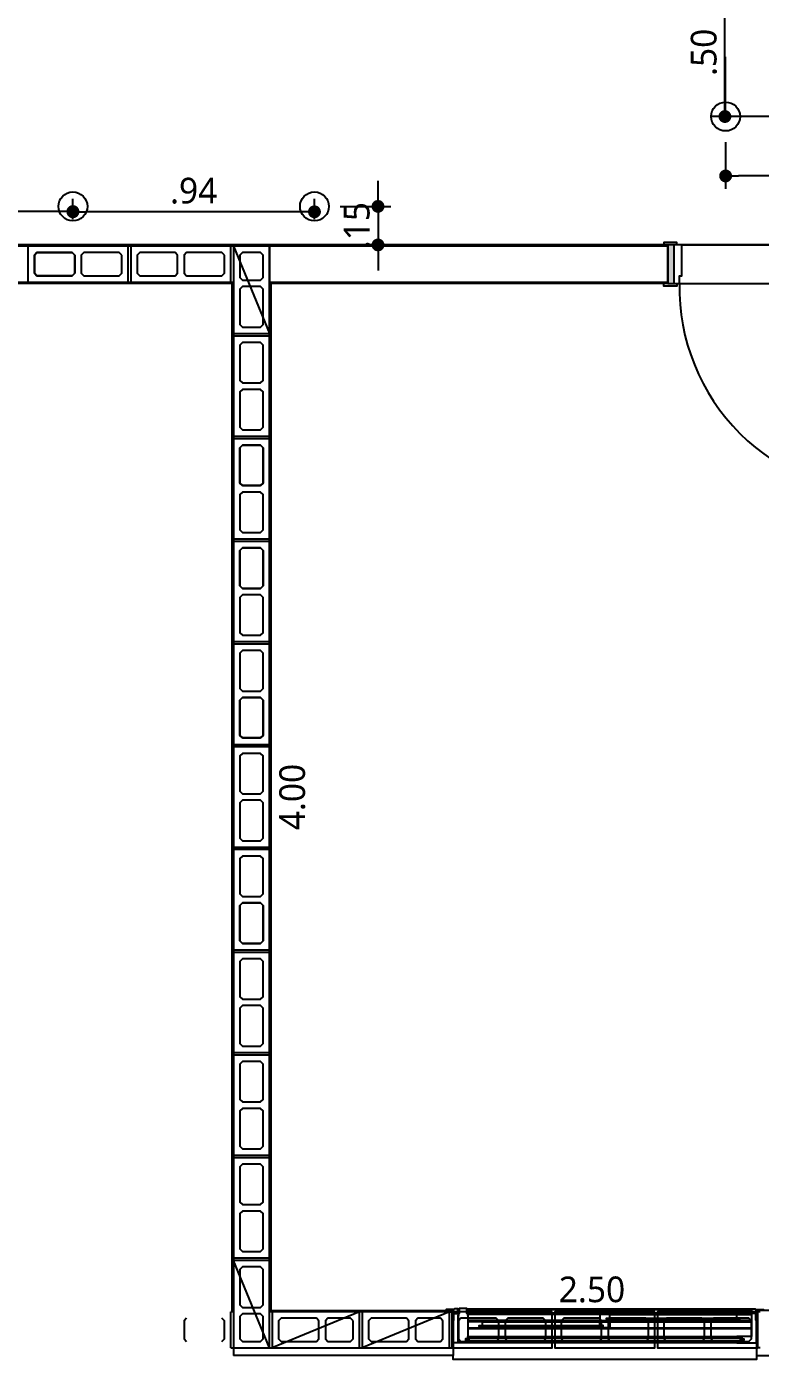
# Model space of a CAD drawing. Header units: millimetres. Extents: x -16.5 to 79.8, y -29.3 to 65.7.
# Drawn here: x 8.72 to 11.58, y -11.16 to -5.97 of the extents above; entities that cross this region are included whole.
import ezdxf

# ---------------------------------------------------------------- set-up
doc = ezdxf.new("R2010")
doc.units = ezdxf.units.MM
doc.header["$LTSCALE"] = 20
doc.header["$PDMODE"] = 35
doc.linetypes.add('HIDDEN', pattern=[0.375, 0.25, -0.125])
for name, color, linetype in [('00 - ARQ-STA - FOLHA', 5, 'Continuous'), ('ARQ-STA - COTAS_ALVENARIA', 1, 'Continuous'), ('ARQ-STA - JANELAS', 4, 'Continuous'), ('ARQ-STA - PORTAS', 4, 'Continuous'), ('ARQ-STA - REVESTIMENTOS', 4, 'Continuous'), ('ESTRUTURA - ARQ-STA - ALVENARIA_ESTRUTURAL', 5, 'Continuous'), ('ESTRUTURA - ARQ-STA - ALVENARIA_NÃO_ESTRUTURAL', 2, 'Continuous'), ('ESTRUTURA - ARQ-STA - BLOCOS_ESTRUTURAIS', 250, 'Continuous')]:
    doc.layers.add(name, color=color, linetype=linetype)
doc.styles.add('COTAS', font='segoeuil.ttf')
doc.dimstyles.new('ARQ-ALV 1-50', dxfattribs={"dimscale": 0.5, "dimtxt": 0.2, "dimasz": 0.1, "dimexe": 0.1, "dimexo": 0.2, "dimgap": 0.06, "dimtad": 1, "dimzin": 4, "dimdsep": 46, "dimtxsty": 'COTAS', "dimblk": 'DOT', "dimcen": 0.9, "dimclrd": 250, "dimclre": 250, "dimclrt": 1, "dimadec": 0, "dimazin": 0, "dimtfac": 1, "dimtix": 1, "dimtmove": 1, "dimatfit": 3, "dimldrblk": 'OPEN90', "dimfxl": 0, "dimarcsym": 0})
pattern_1 = [(81, (-0.94, 7e-14), (-0.98769, 0.156434), [])]

# ---------------------------------------------------------------- blocks, each defined once
blk = doc.blocks.new('_Dot')
at = {"color": 0, "linetype": 'ByBlock', "lineweight": -2}
blk.add_line((-0.5, 0), (-1, 0), dxfattribs=at)
at = {"color": 0, "linetype": 'ByBlock', "const_width": 0.5}
blk.add_lwpolyline([(-0.25, 0, 1), (0.25, 0, 1)], format="xyb", close=True, dxfattribs=at)
blk = doc.blocks.new('*D555')
at = {"layer": '00 - ARQ-STA - FOLHA', "color": 250, "lineweight": -2, "transparency": 16777216}
for p, q in [((11.4448, -6.425), (11.4448, -6.6064)), ((12.1248, -6.425), (12.1248, -6.6064)), ((12.0748, -6.5564), (11.4948, -6.5564))]:
    blk.add_line(p, q, dxfattribs=at)
at = {"layer": 'Defpoints', "color": 0, "transparency": 16777216}
for p in [(11.4448, -6.325), (12.1248, -6.325), (11.4448, -6.5564)]:
    blk.add_point(p, dxfattribs=at)
at = {"layer": '00 - ARQ-STA - FOLHA', "color": 250, "lineweight": -2, "transparency": 16777216, "xscale": 0.05, "yscale": 0.05, "zscale": 0.05, "rotation": 180}
blk.add_blockref('_Dot', (11.4448, -6.5564), dxfattribs=at)
at = {"layer": '00 - ARQ-STA - FOLHA', "color": 250, "lineweight": -2, "transparency": 16777216, "xscale": 0.05, "yscale": 0.05, "zscale": 0.05}
blk.add_blockref('_Dot', (12.1248, -6.5564), dxfattribs=at)
at = {"layer": '00 - ARQ-STA - FOLHA', "color": 1, "transparency": 16777216, "insert": (11.7848, -6.4747), "char_height": 0.1, "attachment_point": 5, "style": 'COTAS'}
blk.add_mtext('.68', dxfattribs=at)
blk = doc.blocks.new('_Open90')
at = {"color": 0, "linetype": 'ByBlock', "lineweight": -2}
for p, q in [((0, 0), (-1, 0)), ((-0.5, 0.5), (0, 0)), ((0, 0), (-0.5, -0.5))]:
    blk.add_line(p, q, dxfattribs=at)
blk = doc.blocks.new('*D556')
at = {"layer": '00 - ARQ-STA - FOLHA', "color": 250, "lineweight": -2, "transparency": 16777216}
for p, q in [((11.7249, -5.825), (11.3921, -5.825)), ((11.4421, -6.275), (11.4421, -5.875)), ((12.0248, -6.325), (11.3921, -6.325))]:
    blk.add_line(p, q, dxfattribs=at)
at = {"layer": 'Defpoints', "color": 0, "transparency": 16777216}
for p in [(11.4421, -5.825), (11.8249, -5.825), (12.1248, -6.325)]:
    blk.add_point(p, dxfattribs=at)
at = {"layer": '00 - ARQ-STA - FOLHA', "color": 250, "lineweight": -2, "transparency": 16777216, "xscale": 0.05, "yscale": 0.05, "zscale": 0.05}
for p, rotation in [((11.4421, -5.825), 90), ((11.4421, -6.325), 270)]:
    blk.add_blockref('_Dot', p, dxfattribs=dict(at, rotation=rotation))
at = {"layer": '00 - ARQ-STA - FOLHA', "color": 1, "transparency": 16777216, "insert": (11.3604, -6.075), "char_height": 0.1, "attachment_point": 5, "rotation": 90, "style": 'COTAS'}
blk.add_mtext('.50', dxfattribs=at)
blk = doc.blocks.new('*D558')
at = {"layer": '00 - ARQ-STA - FOLHA', "color": 250, "lineweight": -2, "transparency": 16777216}
for p, q in [((8.7924, -5.207), (8.2879, -5.207)), ((8.3379, -5.257), (8.3379, -6.775)), ((10.6748, -6.825), (8.2879, -6.825))]:
    blk.add_line(p, q, dxfattribs=at)
at = {"layer": 'Defpoints', "color": 0, "transparency": 16777216}
for p in [(8.8924, -5.207), (8.3379, -6.825), (10.7748, -6.825)]:
    blk.add_point(p, dxfattribs=at)
at = {"layer": '00 - ARQ-STA - FOLHA', "color": 250, "lineweight": -2, "transparency": 16777216, "xscale": 0.05, "yscale": 0.05, "zscale": 0.05}
for p, rotation in [((8.3379, -5.207), 90), ((8.3379, -6.825), 270)]:
    blk.add_blockref('_Dot', p, dxfattribs=dict(at, rotation=rotation))
at = {"layer": '00 - ARQ-STA - FOLHA', "color": 1, "transparency": 16777216, "insert": (8.2559, -6.016), "char_height": 0.1, "attachment_point": 5, "rotation": 90, "style": 'COTAS'}
blk.add_mtext('1.62', dxfattribs=at)
blk = doc.blocks.new('*D559')
at = {"layer": '00 - ARQ-STA - FOLHA', "color": 250, "lineweight": -2, "transparency": 16777216}
for p, q in [((10.0921, -6.625), (10.0921, -6.575)), ((9.9448, -6.675), (10.1421, -6.675)), ((10.0921, -6.675), (10.0921, -6.825)), ((9.9448, -6.825), (10.1421, -6.825)), ((10.0921, -6.875), (10.0921, -6.925))]:
    blk.add_line(p, q, dxfattribs=at)
at = {"layer": 'Defpoints', "color": 0, "transparency": 16777216}
for p in [(9.8448, -6.675), (9.8448, -6.825), (10.0921, -6.825)]:
    blk.add_point(p, dxfattribs=at)
at = {"layer": '00 - ARQ-STA - FOLHA', "color": 250, "lineweight": -2, "transparency": 16777216, "xscale": 0.05, "yscale": 0.05, "zscale": 0.05}
for p, rotation in [((10.0921, -6.675), 270), ((10.0921, -6.825), 90)]:
    blk.add_blockref('_Dot', p, dxfattribs=dict(at, rotation=rotation))
at = {"layer": '00 - ARQ-STA - FOLHA', "color": 1, "transparency": 16777216, "insert": (10.0101, -6.75), "char_height": 0.1, "attachment_point": 5, "rotation": 90, "style": 'COTAS'}
blk.add_mtext('.15', dxfattribs=at)
blk = doc.blocks.new('*D560')
at = {"layer": '00 - ARQ-STA - FOLHA', "color": 250, "lineweight": -2, "transparency": 16777216}
for p, q in [((8.9048, -6.725), (8.9048, -6.646)), ((9.8448, -6.725), (9.8448, -6.646)), ((9.7948, -6.696), (8.9548, -6.696))]:
    blk.add_line(p, q, dxfattribs=at)
at = {"layer": 'Defpoints', "color": 0, "transparency": 16777216}
for p in [(8.9048, -6.696), (8.9048, -6.825), (9.8448, -6.825)]:
    blk.add_point(p, dxfattribs=at)
at = {"layer": '00 - ARQ-STA - FOLHA', "color": 250, "lineweight": -2, "transparency": 16777216, "xscale": 0.05, "yscale": 0.05, "zscale": 0.05, "rotation": 180}
blk.add_blockref('_Dot', (8.9048, -6.696), dxfattribs=at)
at = {"layer": '00 - ARQ-STA - FOLHA', "color": 250, "lineweight": -2, "transparency": 16777216, "xscale": 0.05, "yscale": 0.05, "zscale": 0.05}
blk.add_blockref('_Dot', (9.8448, -6.696), dxfattribs=at)
at = {"layer": '00 - ARQ-STA - FOLHA', "color": 1, "transparency": 16777216, "insert": (9.3748, -6.6143), "char_height": 0.1, "attachment_point": 5, "style": 'COTAS'}
blk.add_mtext('.94', dxfattribs=at)
blk = doc.blocks.new('*D561')
at = {"layer": '00 - ARQ-STA - FOLHA', "color": 250, "lineweight": -2, "transparency": 16777216}
for p, q in [((7.9648, -6.725), (7.9648, -6.6449)), ((8.8548, -6.6949), (8.0148, -6.6949)), ((8.9048, -6.725), (8.9048, -6.6449))]:
    blk.add_line(p, q, dxfattribs=at)
at = {"layer": 'Defpoints', "color": 0, "transparency": 16777216}
for p in [(7.9648, -6.6949), (7.9648, -6.825), (8.9048, -6.825)]:
    blk.add_point(p, dxfattribs=at)
at = {"layer": '00 - ARQ-STA - FOLHA', "color": 250, "lineweight": -2, "transparency": 16777216, "xscale": 0.05, "yscale": 0.05, "zscale": 0.05, "rotation": 180}
blk.add_blockref('_Dot', (7.9648, -6.6949), dxfattribs=at)
at = {"layer": '00 - ARQ-STA - FOLHA', "color": 250, "lineweight": -2, "transparency": 16777216, "xscale": 0.05, "yscale": 0.05, "zscale": 0.05}
blk.add_blockref('_Dot', (8.9048, -6.6949), dxfattribs=at)
at = {"layer": '00 - ARQ-STA - FOLHA', "color": 1, "transparency": 16777216, "insert": (8.4348, -6.6132), "char_height": 0.1, "attachment_point": 5, "style": 'COTAS'}
blk.add_mtext('.94', dxfattribs=at)

msp = doc.modelspace()

# ---------------------------------------------------------------- hatches: boundary and pattern name
at = {"layer": '00 - ARQ-STA - FOLHA', "true_color": 0xcd6928, "transparency": 33554666}
h = msp.add_hatch(dxfattribs=at)
h.set_pattern_fill('_USER', color=32, angle=81, pattern_type=0)
h.set_pattern_definition(pattern_1)
h.paths.add_polyline_path([(8.9048, -6.6188, 0.414214), (8.8486, -6.675), (8.9048, -6.675)])
h.paths.add_polyline_path([(8.9611, -6.675), (8.9048, -6.675), (8.9048, -6.7039), (8.9531, -6.7039, 0.135785)])
h.paths.add_polyline_path([(8.9531, -6.7039), (8.9048, -6.7039), (8.9048, -6.7313, 0.263603)])
h = msp.add_hatch(dxfattribs=at)
h.set_pattern_fill('_USER', color=32, angle=81, pattern_type=0)
h.set_pattern_definition(pattern_1)
h.paths.add_polyline_path([(8.9048, -6.6188, 0.414214), (8.8486, -6.675), (8.9048, -6.675)])
h.paths.add_polyline_path([(8.9611, -6.675), (8.9048, -6.675), (8.9048, -6.7039), (8.9531, -6.7039, 0.135785)])
h.paths.add_polyline_path([(8.9531, -6.7039), (8.9048, -6.7039), (8.9048, -6.7313, 0.263603)])
at = {"layer": 'ARQ-STA - JANELAS', "true_color": 0xaeeae5}
h = msp.add_hatch(color=254, dxfattribs=at)
h.dxf.hatch_style = 1
h.paths.add_polyline_path([(10.4888, -11.033), (10.964, -11.033), (10.964, -11.037), (10.4888, -11.037)])
h.paths.add_polyline_path([(10.9854, -11.0049), (11.4991, -11.0049), (11.4991, -11.0089), (10.9854, -11.0089)])
at = {"layer": 'ARQ-STA - PORTAS'}
h = msp.add_hatch(color=23, dxfattribs=at)
h.dxf.hatch_style = 1
h.paths.add_polyline_path([(11.245, -6.825), (11.245, -6.975), (11.22, -6.975), (11.22, -6.825)])
h.paths.add_polyline_path([(12.13, -6.975), (12.105, -6.975), (12.105, -6.825), (12.13, -6.825)])

# ---------------------------------------------------------------- linework, layer by layer
at = {"layer": '00 - ARQ-STA - FOLHA', "color": 6}
msp.add_line((11.4448, -6.325), (11.4448, -6.0919), dxfattribs=at)
at = {"layer": '00 - ARQ-STA - FOLHA', "color": 251, "true_color": 0x636466}
msp.add_lwpolyline([(5.0749, -2.125), (5.4249, -2.125), (5.4249, -1.775), (8.9749, -1.775), (8.9749, -1.925), (10.7749, -1.925), (10.7748, -5.825), (13.4748, -5.825), (13.4748, -6.825), (7.0248, -6.825), (7.0248, -3.625), (5.0749, -3.625), (5.0749, -2.125)], dxfattribs=at)
at = {"layer": '00 - ARQ-STA - FOLHA', "color": 32, "true_color": 0xcd6928}
for centre in [(11.4448, -6.325), (8.9048, -6.675), (9.8448, -6.675)]:
    msp.add_circle(centre, 0.0562, dxfattribs=at)
at = {"layer": 'ARQ-STA - COTAS_ALVENARIA', "color": 250}
msp.add_line((9.5299, -11.0252), (9.5299, -11.15), dxfattribs=at)
msp.add_line((9.5299, -11.0252), (9.5299, -11.15), dxfattribs=at)
at = {"layer": 'ARQ-STA - JANELAS', "color": 1}
for points in [[(10.3899, -10.9705), (10.357, -10.9705), (10.357, -10.975), (10.3848, -10.975), (10.3848, -11.0119), (10.3878, -11.0119), (10.3878, -10.9857), (10.4032, -10.9857), (10.4032, -10.9684), (10.3899, -10.9684)], [(10.3848, -11.1006), (10.3848, -11.0119), (10.3878, -11.0119), (10.3878, -10.9857), (10.4047, -10.9857), (10.4047, -11.1006)], [(10.4414, -10.9926), (10.4414, -11.0755), (10.461, -11.0755), (10.461, -11.0792), (10.4529, -11.0792), (10.4529, -11.0769), (10.441, -11.0769), (10.441, -11.0854), (10.433, -11.0854), (10.433, -11.0908), (10.441, -11.0908), (10.441, -11.0993), (10.4529, -11.0993), (10.4529, -11.097), (10.461, -11.097), (10.461, -11.1006), (10.4047, -11.1006), (10.4047, -10.9926), (10.406, -10.9926), (10.406, -10.9851), (10.4095, -10.9851), (10.4095, -10.9656), (10.4365, -10.9656), (10.4365, -10.9851), (10.44, -10.9851), (10.44, -10.9926)], [(11.5648, -11.1006), (11.5648, -11.0119), (11.5619, -11.0119), (11.5619, -10.9857), (11.545, -10.9857), (11.545, -11.0755), (11.4882, -11.0755), (11.4882, -11.0792), (11.4963, -11.0792), (11.4963, -11.0769), (11.5082, -11.0769), (11.5082, -11.0854), (11.5162, -11.0854), (11.5162, -11.0908), (11.5082, -11.0908), (11.5082, -11.0993), (11.4963, -11.0993), (11.4963, -11.097), (11.4882, -11.097), (11.4882, -11.1006)], [(11.5598, -10.9705), (11.5927, -10.9705), (11.5927, -10.975), (11.5648, -10.975), (11.5648, -11.0119), (11.5619, -11.0119), (11.5619, -10.9857), (11.5465, -10.9857), (11.5465, -10.9684), (11.5598, -10.9684)], [(10.994, -11.0418), (10.9556, -11.0418), (10.9556, -11.037), (10.9678, -11.037), (10.9678, -11.033), (10.9556, -11.033), (10.9556, -11.0189), (10.994, -11.0189)]]:
    msp.add_lwpolyline(points, close=True, dxfattribs=at)
at = {"layer": 'ARQ-STA - JANELAS', "color": 250, "elevation": 0.072}
for points in [[(10.4032, -10.9686), (10.4095, -10.9686)], [(10.4032, -10.9707), (10.4095, -10.9707)], [(10.4365, -10.9686), (11.5465, -10.9686)], [(10.4365, -10.9707), (11.5465, -10.9707)], [(10.994, -10.9907), (11.4882, -10.9907)], [(10.4414, -11.0441), (11.545, -11.0441)], [(11.4882, -11.0136), (10.994, -11.0136)]]:
    msp.add_lwpolyline(points, dxfattribs=at)
at = {"layer": 'ARQ-STA - JANELAS', "color": 250}
for points in [[(10.4365, -10.9841), (11.5465, -10.9841)], [(10.44, -10.9857), (11.545, -10.9857)], [(10.4982, -11.0189), (10.9556, -11.0189)], [(10.9556, -11.0418), (10.4982, -11.0418)], [(10.461, -11.0755), (11.4882, -11.0755)], [(11.4882, -11.0792), (10.461, -11.0792)], [(10.461, -11.097), (11.4882, -11.097)], [(11.4882, -11.1006), (10.461, -11.1006)], [(11.5648, -11.15), (11.5648, -11.1649), (10.3848, -11.1649), (10.3848, -11.15)]]:
    msp.add_lwpolyline(points, dxfattribs=at)
at = {"layer": 'ARQ-STA - JANELAS', "color": 250, "linetype": 'HIDDEN', "ltscale": 0.25, "elevation": 0.072}
for points in [[(10.9556, -10.9907), (10.4414, -10.9907)], [(10.9556, -11.0136), (10.4414, -11.0136)]]:
    msp.add_lwpolyline(points, dxfattribs=at)
at = {"layer": 'ARQ-STA - JANELAS', "color": 1, "elevation": 0.072}
msp.add_lwpolyline([(10.9556, -11.0136), (10.994, -11.0136), (10.994, -11.0089), (10.9819, -11.0089), (10.9819, -11.0049), (10.994, -11.0049), (10.994, -10.9907), (10.9556, -10.9907)], close=True, dxfattribs=at)
at = {"layer": 'ARQ-STA - JANELAS', "color": 1}
for points in [[(11.545, -11.0136), (11.4882, -11.0136), (11.4882, -11.0089), (11.5003, -11.0089), (11.5003, -11.0049), (11.4882, -11.0049), (11.4882, -10.9907), (11.545, -10.9907)], [(10.4414, -11.0418), (10.4982, -11.0418), (10.4982, -11.037), (10.4861, -11.037), (10.4861, -11.033), (10.4982, -11.033), (10.4982, -11.0189), (10.4414, -11.0189)]]:
    msp.add_lwpolyline(points, dxfattribs=at)
at = {"layer": 'ARQ-STA - JANELAS', "color": 250}
msp.add_lwpolyline([(10.4888, -11.033), (10.964, -11.033), (10.964, -11.037), (10.4888, -11.037)], close=True, dxfattribs=at)
at = {"layer": 'ARQ-STA - JANELAS', "color": 250, "elevation": 0.072}
msp.add_lwpolyline([(10.9854, -11.0049), (11.4991, -11.0049), (11.4991, -11.0089), (10.9854, -11.0089)], close=True, dxfattribs=at)
at = {"layer": 'ARQ-STA - JANELAS', "color": 250, "linetype": 'HIDDEN', "ltscale": 0.25}
for points in [[(10.994, -11.0189), (11.545, -11.0189)], [(10.994, -11.0418), (11.545, -11.0418)]]:
    msp.add_lwpolyline(points, dxfattribs=at)
at = {"layer": 'ARQ-STA - JANELAS'}
for points in [[(10.4427, -11.0905), (10.4333, -11.0905), (10.4333, -11.0857), (10.4427, -11.0857)], [(10.4442, -11.0915), (10.4427, -11.0915), (10.4427, -11.0847), (10.4442, -11.0847)], [(10.446, -11.092), (10.4442, -11.092), (10.4442, -11.0842), (10.446, -11.0842)], [(11.5032, -11.092), (11.505, -11.092), (11.505, -11.0842), (11.5032, -11.0842)], [(11.505, -11.0915), (11.5065, -11.0915), (11.5065, -11.0847), (11.5049, -11.0847)], [(11.5065, -11.0905), (11.5159, -11.0905), (11.5159, -11.0857), (11.5065, -11.0857)]]:
    msp.add_lwpolyline(points, dxfattribs=at)
msp.add_lwpolyline([(11.5032, -11.0833), (10.446, -11.0833), (10.446, -11.0922), (11.5032, -11.0922)], close=True, dxfattribs=at)
at = {"layer": 'ARQ-STA - PORTAS', "color": 2}
for points in [[(11.255, -6.825), (11.255, -6.815), (11.205, -6.815), (11.205, -6.825)], [(11.255, -6.975), (11.255, -6.985), (11.205, -6.985), (11.205, -6.975)]]:
    msp.add_lwpolyline(points, dxfattribs=at)
at = {"layer": 'ARQ-STA - PORTAS', "color": 4}
msp.add_lwpolyline([(11.22, -6.975), (11.245, -6.975), (11.245, -6.825), (11.22, -6.825)], close=True, dxfattribs=at)
at = {"layer": 'ARQ-STA - PORTAS', "color": 1}
msp.add_lwpolyline([(11.245, -6.975), (11.265, -6.975), (11.265, -6.945), (11.275, -6.945), (11.275, -6.825), (11.245, -6.825)], dxfattribs=at)
at = {"layer": 'ARQ-STA - PORTAS', "color": 250, "linetype": 'HIDDEN', "ltscale": 0.25}
for points in [[(11.275, -6.825), (12.075, -6.825)], [(11.265, -6.975), (12.055, -6.975)]]:
    msp.add_lwpolyline(points, dxfattribs=at)
msp.add_arc((12.07, -6.99), 0.8051, 178.9325, 271.0675, dxfattribs=at)
at = {"layer": 'ARQ-STA - REVESTIMENTOS'}
for p, q in [((7.0248, -6.825), (11.2199, -6.825)), ((11.2199, -6.825), (11.2199, -6.83)), ((9.5248, -6.975), (7.0248, -6.975)), ((9.5248, -10.975), (9.5248, -6.975)), ((11.2199, -6.975), (9.6748, -6.975)), ((9.6748, -6.975), (9.6748, -10.975)), ((11.2199, -6.97), (11.2199, -6.975)), ((9.6748, -10.975), (10.3848, -10.975)), ((10.3698, -10.98), (10.3848, -10.98)), ((10.3848, -10.975), (10.3848, -11.15)), ((12.1748, -10.975), (11.5648, -10.975)), ((11.5648, -10.975), (11.5648, -11.15)), ((11.5798, -10.98), (11.5648, -10.98)), ((10.3848, -11.15), (9.5299, -11.15)), ((10.3698, -11.12), (10.3848, -11.12)), ((11.5798, -11.12), (11.5648, -11.12)), ((11.5648, -11.15), (12.9348, -11.15))]:
    msp.add_line(p, q, dxfattribs=at)
at = {"layer": 'ESTRUTURA - ARQ-STA - ALVENARIA_ESTRUTURAL'}
for p, q in [((9.67, -6.83), (7.0199, -6.83)), ((9.6699, -10.98), (9.67, -6.83)), ((7.0199, -6.97), (9.5299, -6.97)), ((9.5299, -6.97), (9.5299, -10.98)), ((9.5299, -10.98), (9.5199, -10.98)), ((10.3699, -10.98), (9.6699, -10.98)), ((10.3699, -11.12), (10.3699, -10.98)), ((9.5199, -11.12), (10.3699, -11.12))]:
    msp.add_line(p, q, dxfattribs=at)
at = {"layer": 'ESTRUTURA - ARQ-STA - ALVENARIA_NÃO_ESTRUTURAL'}
for p, q in [((11.22, -6.83), (9.67, -6.83)), ((9.67, -6.83), (9.67, -6.97)), ((11.22, -6.97), (11.22, -6.83)), ((9.67, -6.97), (11.22, -6.97))]:
    msp.add_line(p, q, dxfattribs=at)
at = {"layer": 'ESTRUTURA - ARQ-STA - BLOCOS_ESTRUTURAIS'}
for p, q in [((9.5299, -6.83), (9.6699, -7.17)), ((9.6699, -11.12), (9.5299, -10.78)), ((10.0199, -10.98), (9.6799, -11.12)), ((10.3699, -10.98), (10.0299, -11.12))]:
    msp.add_line(p, q, dxfattribs=at)
for points in [[(9.1199, -6.83), (8.7299, -6.83), (8.7299, -6.97), (9.1199, -6.97), (9.1199, -6.83)], [(9.5199, -6.83), (9.1299, -6.83), (9.1299, -6.97), (9.5199, -6.97), (9.5199, -6.83)], [(9.5299, -6.83), (9.5299, -7.17), (9.6699, -7.17), (9.6699, -6.83), (9.5299, -6.83)], [(8.9124, -6.865), (8.9024, -6.855), (8.7649, -6.855), (8.7549, -6.865), (8.7549, -6.935), (8.7649, -6.945), (8.9024, -6.945), (8.9124, -6.935), (8.9124, -6.865)], [(8.7549, -6.865), (8.7649, -6.855), (8.9024, -6.855), (8.9124, -6.865), (8.9124, -6.935), (8.9024, -6.945), (8.7649, -6.945), (8.7549, -6.935), (8.7549, -6.865)], [(9.0949, -6.865), (9.0849, -6.855), (8.9474, -6.855), (8.9374, -6.865), (8.9374, -6.935), (8.9474, -6.945), (9.0849, -6.945), (9.0949, -6.935), (9.0949, -6.865)], [(9.3124, -6.865), (9.3024, -6.855), (9.1649, -6.855), (9.1549, -6.865), (9.1549, -6.935), (9.1649, -6.945), (9.3024, -6.945), (9.3124, -6.935), (9.3124, -6.865)], [(9.4949, -6.865), (9.4849, -6.855), (9.3474, -6.855), (9.3374, -6.865), (9.3374, -6.935), (9.3474, -6.945), (9.4849, -6.945), (9.4949, -6.935), (9.4949, -6.865)], [(9.5649, -6.855), (9.5549, -6.865), (9.5549, -6.9525), (9.5649, -6.9625), (9.6349, -6.9625), (9.6449, -6.9525), (9.6449, -6.865), (9.6349, -6.855), (9.5649, -6.855)], [(9.5649, -6.9875), (9.5549, -6.9975), (9.5549, -7.135), (9.5649, -7.145), (9.6349, -7.145), (9.6449, -7.135), (9.6449, -6.9975), (9.6349, -6.9875), (9.5649, -6.9875)], [(9.6699, -7.57), (9.6699, -7.18), (9.5299, -7.18), (9.5299, -7.57), (9.6699, -7.57)], [(9.6349, -7.3625), (9.6449, -7.3525), (9.6449, -7.215), (9.6349, -7.205), (9.5649, -7.205), (9.5549, -7.215), (9.5549, -7.3525), (9.5649, -7.3625), (9.6349, -7.3625)], [(9.6349, -7.545), (9.6449, -7.535), (9.6449, -7.3975), (9.6349, -7.3875), (9.5649, -7.3875), (9.5549, -7.3975), (9.5549, -7.535), (9.5649, -7.545), (9.6349, -7.545)], [(9.6699, -7.97), (9.6699, -7.58), (9.5299, -7.58), (9.5299, -7.97), (9.6699, -7.97)], [(9.6349, -7.7625), (9.6449, -7.7525), (9.6449, -7.615), (9.6349, -7.605), (9.5649, -7.605), (9.5549, -7.615), (9.5549, -7.7525), (9.5649, -7.7625), (9.6349, -7.7625)], [(9.6349, -7.605), (9.6449, -7.615), (9.6449, -7.7525), (9.6349, -7.7625), (9.5649, -7.7625), (9.5549, -7.7525), (9.5549, -7.615), (9.5649, -7.605), (9.6349, -7.605)], [(9.6349, -7.945), (9.6449, -7.935), (9.6449, -7.7975), (9.6349, -7.7875), (9.5649, -7.7875), (9.5549, -7.7975), (9.5549, -7.935), (9.5649, -7.945), (9.6349, -7.945)], [(9.6699, -8.37), (9.6699, -7.98), (9.5299, -7.98), (9.5299, -8.37), (9.6699, -8.37)], [(9.6349, -8.1625), (9.6449, -8.1525), (9.6449, -8.015), (9.6349, -8.005), (9.5649, -8.005), (9.5549, -8.015), (9.5549, -8.1525), (9.5649, -8.1625), (9.6349, -8.1625)], [(9.6349, -8.005), (9.6449, -8.015), (9.6449, -8.1525), (9.6349, -8.1625), (9.5649, -8.1625), (9.5549, -8.1525), (9.5549, -8.015), (9.5649, -8.005), (9.6349, -8.005)], [(9.6349, -8.345), (9.6449, -8.335), (9.6449, -8.1975), (9.6349, -8.1875), (9.5649, -8.1875), (9.5549, -8.1975), (9.5549, -8.335), (9.5649, -8.345), (9.6349, -8.345)], [(9.6699, -8.77), (9.6699, -8.38), (9.5299, -8.38), (9.5299, -8.77), (9.6699, -8.77)], [(9.6349, -8.5625), (9.6449, -8.5525), (9.6449, -8.415), (9.6349, -8.405), (9.5649, -8.405), (9.5549, -8.415), (9.5549, -8.5525), (9.5649, -8.5625), (9.6349, -8.5625)], [(9.6349, -8.745), (9.6449, -8.735), (9.6449, -8.5975), (9.6349, -8.5875), (9.5649, -8.5875), (9.5549, -8.5975), (9.5549, -8.735), (9.5649, -8.745), (9.6349, -8.745)], [(9.6349, -8.5875), (9.6449, -8.5975), (9.6449, -8.735), (9.6349, -8.745), (9.5649, -8.745), (9.5549, -8.735), (9.5549, -8.5975), (9.5649, -8.5875), (9.6349, -8.5875)], [(9.6699, -9.17), (9.6699, -8.78), (9.5299, -8.78), (9.5299, -9.17), (9.6699, -9.17)], [(9.6349, -8.9625), (9.6449, -8.9525), (9.6449, -8.815), (9.6349, -8.805), (9.5649, -8.805), (9.5549, -8.815), (9.5549, -8.9525), (9.5649, -8.9625), (9.6349, -8.9625)], [(9.6349, -9.145), (9.6449, -9.135), (9.6449, -8.9975), (9.6349, -8.9875), (9.5649, -8.9875), (9.5549, -8.9975), (9.5549, -9.135), (9.5649, -9.145), (9.6349, -9.145)], [(9.6699, -9.57), (9.6699, -9.18), (9.5299, -9.18), (9.5299, -9.57), (9.6699, -9.57)], [(9.6349, -9.3625), (9.6449, -9.3525), (9.6449, -9.215), (9.6349, -9.205), (9.5649, -9.205), (9.5549, -9.215), (9.5549, -9.3525), (9.5649, -9.3625), (9.6349, -9.3625)], [(9.6349, -9.545), (9.6449, -9.535), (9.6449, -9.3975), (9.6349, -9.3875), (9.5649, -9.3875), (9.5549, -9.3975), (9.5549, -9.535), (9.5649, -9.545), (9.6349, -9.545)], [(9.6349, -9.3875), (9.6449, -9.3975), (9.6449, -9.535), (9.6349, -9.545), (9.5649, -9.545), (9.5549, -9.535), (9.5549, -9.3975), (9.5649, -9.3875), (9.6349, -9.3875)], [(9.6699, -9.97), (9.6699, -9.58), (9.5299, -9.58), (9.5299, -9.97), (9.6699, -9.97)], [(9.6349, -9.7625), (9.6449, -9.7525), (9.6449, -9.615), (9.6349, -9.605), (9.5649, -9.605), (9.5549, -9.615), (9.5549, -9.7525), (9.5649, -9.7625), (9.6349, -9.7625)], [(9.6349, -9.945), (9.6449, -9.935), (9.6449, -9.7975), (9.6349, -9.7875), (9.5649, -9.7875), (9.5549, -9.7975), (9.5549, -9.935), (9.5649, -9.945), (9.6349, -9.945)], [(9.6699, -10.37), (9.6699, -9.98), (9.5299, -9.98), (9.5299, -10.37), (9.6699, -10.37)], [(9.6349, -10.1625), (9.6449, -10.1525), (9.6449, -10.015), (9.6349, -10.005), (9.5649, -10.005), (9.5549, -10.015), (9.5549, -10.1525), (9.5649, -10.1625), (9.6349, -10.1625)], [(9.6349, -10.345), (9.6449, -10.335), (9.6449, -10.1975), (9.6349, -10.1875), (9.5649, -10.1875), (9.5549, -10.1975), (9.5549, -10.335), (9.5649, -10.345), (9.6349, -10.345)], [(9.6699, -10.77), (9.6699, -10.38), (9.5299, -10.38), (9.5299, -10.77), (9.6699, -10.77)], [(9.6349, -10.5625), (9.6449, -10.5525), (9.6449, -10.415), (9.6349, -10.405), (9.5649, -10.405), (9.5549, -10.415), (9.5549, -10.5525), (9.5649, -10.5625), (9.6349, -10.5625)], [(9.6349, -10.745), (9.6449, -10.735), (9.6449, -10.5975), (9.6349, -10.5875), (9.5649, -10.5875), (9.5549, -10.5975), (9.5549, -10.735), (9.5649, -10.745), (9.6349, -10.745)], [(9.6699, -11.12), (9.6699, -10.78), (9.5299, -10.78), (9.5299, -11.12), (9.6699, -11.12)], [(9.6349, -10.9625), (9.6449, -10.9525), (9.6449, -10.815), (9.6349, -10.805), (9.5649, -10.805), (9.5549, -10.815), (9.5549, -10.9525), (9.5649, -10.9625), (9.6349, -10.9625)], [(9.5199, -11.12), (9.5199, -10.98)], [(9.6349, -11.095), (9.6449, -11.085), (9.6449, -10.9975), (9.6349, -10.9875), (9.5649, -10.9875), (9.5549, -10.9975), (9.5549, -11.085), (9.5649, -11.095), (9.6349, -11.095)], [(10.0199, -10.98), (9.6799, -10.98), (9.6799, -11.12), (10.0199, -11.12), (10.0199, -10.98)], [(10.3699, -10.98), (10.0299, -10.98), (10.0299, -11.12), (10.3699, -11.12), (10.3699, -10.98)], [(10.7699, -10.98), (10.3799, -10.98), (10.3799, -11.12), (10.7699, -11.12), (10.7699, -10.98)], [(11.1699, -10.98), (10.7799, -10.98), (10.7799, -11.12), (11.1699, -11.12), (11.1699, -10.98)], [(11.5699, -10.98), (11.1799, -10.98), (11.1799, -11.12), (11.5699, -11.12), (11.5699, -10.98)], [(9.3474, -11.005), (9.3374, -11.015), (9.3374, -11.085)], [(9.4849, -11.095), (9.4949, -11.085), (9.4949, -11.015), (9.4849, -11.005)], [(9.8624, -11.015), (9.8524, -11.005), (9.7149, -11.005), (9.7049, -11.015), (9.7049, -11.085), (9.7149, -11.095), (9.8524, -11.095), (9.8624, -11.085), (9.8624, -11.015)], [(9.9949, -11.015), (9.9849, -11.005), (9.8974, -11.005), (9.8874, -11.015), (9.8874, -11.085), (9.8974, -11.095), (9.9849, -11.095), (9.9949, -11.085), (9.9949, -11.015)], [(10.2124, -11.015), (10.2024, -11.005), (10.0649, -11.005), (10.0549, -11.015), (10.0549, -11.085), (10.0649, -11.095), (10.2024, -11.095), (10.2124, -11.085), (10.2124, -11.015)], [(10.3449, -11.015), (10.3349, -11.005), (10.2474, -11.005), (10.2374, -11.015), (10.2374, -11.085), (10.2474, -11.095), (10.3349, -11.095), (10.3449, -11.085), (10.3449, -11.015)], [(10.5624, -11.015), (10.5524, -11.005), (10.4149, -11.005), (10.4049, -11.015), (10.4049, -11.085), (10.4149, -11.095), (10.5524, -11.095), (10.5624, -11.085), (10.5624, -11.015)], [(10.7449, -11.015), (10.7349, -11.005), (10.5974, -11.005), (10.5874, -11.015), (10.5874, -11.085), (10.5974, -11.095), (10.7349, -11.095), (10.7449, -11.085), (10.7449, -11.015)], [(10.9624, -11.015), (10.9524, -11.005), (10.8149, -11.005), (10.8049, -11.015), (10.8049, -11.085), (10.8149, -11.095), (10.9524, -11.095), (10.9624, -11.085), (10.9624, -11.015)], [(11.1449, -11.015), (11.1349, -11.005), (10.9974, -11.005), (10.9874, -11.015), (10.9874, -11.085), (10.9974, -11.095), (11.1349, -11.095), (11.1449, -11.085), (11.1449, -11.015)], [(11.3624, -11.015), (11.3524, -11.005), (11.2149, -11.005), (11.2049, -11.015), (11.2049, -11.085), (11.2149, -11.095), (11.3524, -11.095), (11.3624, -11.085), (11.3624, -11.015)], [(11.5449, -11.015), (11.5349, -11.005), (11.3974, -11.005), (11.3874, -11.015), (11.3874, -11.085), (11.3974, -11.095), (11.5349, -11.095), (11.5449, -11.085), (11.5449, -11.015)], [(9.3374, -11.085), (9.3474, -11.095)]]:
    msp.add_lwpolyline(points, dxfattribs=at)

# ---------------------------------------------------------------- texts
at = {"layer": 'ARQ-STA - COTAS_ALVENARIA', "color": 1, "insert": (9.759, -8.975), "char_height": 0.1, "attachment_point": 5, "rotation": 90, "style": 'COTAS'}
msp.add_mtext('4.00', dxfattribs=at)
at = {"layer": 'ARQ-STA - COTAS_ALVENARIA', "color": 1, "insert": (10.9248, -10.8933), "char_height": 0.1, "attachment_point": 5, "style": 'COTAS'}
msp.add_mtext('2.50', dxfattribs=at)

# ---------------------------------------------------------------- dimensions: what is measured, and where the dimension line sits
at = {"layer": '00 - ARQ-STA - FOLHA', "color": 6}
for base, p1, p2, picture, middle in [((8.3379, -6.825), (8.8924, -5.207), (10.7748, -6.825), '*D558', (8.2559, -6.016)), ((11.4421, -5.825), (12.1248, -6.325), (11.8249, -5.825), '*D556', (11.3604, -6.075)), ((10.0921, -6.825), (9.8448, -6.675), (9.8448, -6.825), '*D559', (10.0101, -6.75))]:
    dim = msp.add_linear_dim(base=base, p1=p1, p2=p2, angle=90, dimstyle='ARQ-ALV 1-50', override={"dimarcsym": 2}, dxfattribs=at)
    dim.commit()
    dim.dimension.update_dxf_attribs({"geometry": picture, "text_midpoint": middle})
for base, p1, p2, picture, middle in [((11.4448, -6.5564), (12.1248, -6.325), (11.4448, -6.325), '*D555', (11.7848, -6.4747)), ((7.9648, -6.6949), (8.9048, -6.825), (7.9648, -6.825), '*D561', (8.4348, -6.6132)), ((8.9048, -6.696), (9.8448, -6.825), (8.9048, -6.825), '*D560', (9.3748, -6.6143))]:
    dim = msp.add_linear_dim(base=base, p1=p1, p2=p2, dimstyle='ARQ-ALV 1-50', override={"dimarcsym": 2}, dxfattribs=at)
    dim.commit()
    dim.dimension.update_dxf_attribs({"geometry": picture, "text_midpoint": middle})

doc.saveas('drawing.dxf')
